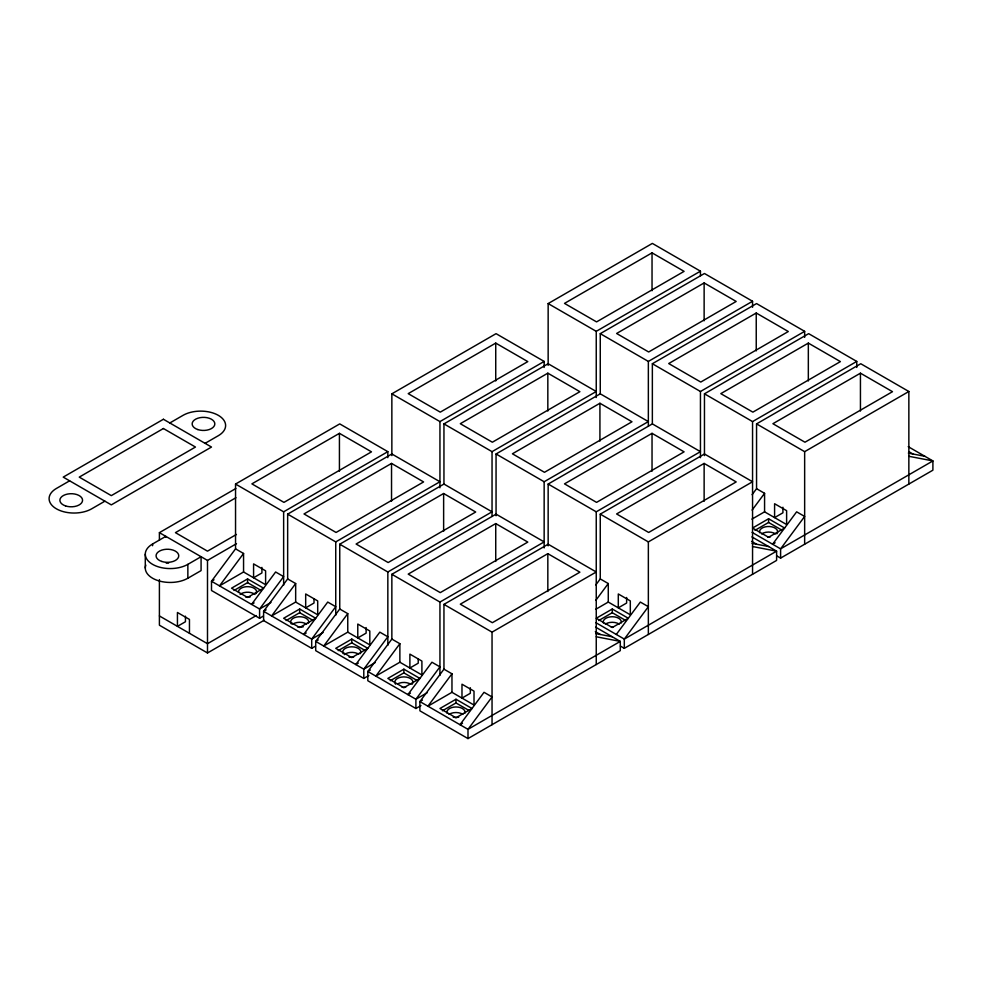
<?xml version="1.0" encoding="UTF-8"?>
<svg xmlns="http://www.w3.org/2000/svg" width="982" height="982" viewBox="0 0 982 982"><rect width="100%" height="100%" fill="white"/><g stroke="black" fill="none" stroke-linecap="round" stroke-linejoin="round"><path stroke-width="1.47" d="M387.841 457.686L387.841 451.659L339.747 423.893L235.545 484.052L235.545 548.852L211.498 581.246L211.498 590.501L259.592 618.267L263.397 616.07M235.545 548.852L243.561 553.48L219.514 585.873L243.561 571.99L265.606 584.707L265.606 570.824L253.577 563.889L253.577 577.772L261.924 572.96L261.924 567.4M287.652 514.138L335.746 541.904L439.948 481.745L391.855 453.979L287.652 514.138L287.652 578.926L263.606 611.32L263.606 620.575L311.699 648.341L315.492 646.156M287.652 578.926L295.668 583.553L271.621 615.947L295.668 602.064L317.702 614.793L317.702 600.91L305.684 593.963L305.684 607.846L314.019 603.034L314.019 598.873M339.747 544.212L387.841 571.99L492.043 511.818L443.95 484.052L339.747 544.212L339.747 609.012L315.701 641.406L315.701 650.661L363.794 678.427L368.864 675.506M339.747 609.012L347.763 613.64L323.716 646.033L347.763 632.15L369.809 644.867L369.809 630.984L357.779 624.049L357.779 637.932L366.126 633.12L366.126 627.559M391.855 574.298L439.948 602.064L544.151 541.904L496.057 514.138L391.855 574.298L391.855 639.086L367.808 671.479L367.808 680.735L415.902 708.501L420.959 705.579M391.855 639.086L399.87 643.713L375.824 676.107L399.87 662.224L421.904 674.953L421.904 661.07L409.887 654.122L409.887 668.006L418.222 663.194L418.222 659.032M443.95 604.384L492.043 632.15L596.246 571.99L548.152 544.212L443.95 604.384L443.95 669.172L419.903 701.565L419.903 710.821L467.997 738.587L620.293 650.661L620.293 641.406L595.608 627.154M443.95 669.172L451.966 673.799L427.919 706.193L451.966 692.31L474.011 705.039L474.011 691.144L461.982 684.208L461.982 698.092L470.329 693.28L470.329 687.731M595.804 584.928L600.26 578.926L600.26 514.138L704.462 453.979L752.556 481.745L648.353 541.904L600.26 514.138M595.804 600.358L608.275 583.553L600.26 578.926M616.291 634.458L640.338 602.064L648.353 606.692L624.307 639.086L624.307 648.341L620.403 646.095M752.102 494.683L756.557 488.692L756.557 423.893L860.76 363.733L908.853 391.499L908.853 484.065M752.102 510.112L764.573 493.32L756.557 488.692M69.624 480.824L56.404 488.459A24.943 14.399 0 0 0 56.404 508.823A24.943 14.399 0 0 0 91.67 508.823L104.89 501.176M169.825 422.972L183.045 415.337A24.943 14.399 0 0 1 218.311 415.337A24.943 14.399 0 0 1 218.311 435.701L205.091 443.336M391.855 455.587L391.855 393.819L496.057 333.659L544.151 361.425L544.151 367.452M548.152 365.353L548.152 303.573L652.355 243.413L700.448 271.179L700.448 275.697M159.403 540.223L159.403 532.649L235.864 488.508M339.428 433.332L251.895 483.868L283.958 502.379L371.491 451.843L339.428 433.332L339.428 471.2M495.738 343.099L408.205 393.635L440.267 412.145L527.8 361.609L495.738 343.099L495.738 380.967M652.036 252.853L564.503 303.389L596.565 321.9L684.098 271.363L652.036 252.853L652.036 290.721M145.815 565.104A24.943 14.399 0 0 0 158.36 580.718A24.943 14.399 0 0 0 187.857 578.238L201.077 570.603L201.077 556.72L187.857 564.355A24.943 14.399 0 0 1 152.591 564.355A24.943 14.399 0 0 1 152.591 543.991L165.811 536.356L165.811 537.215M235.925 497.727L175.434 532.649L207.497 551.16L236.429 534.453M235.545 484.052L283.638 511.818L387.841 451.659M391.855 393.819L439.948 421.585L544.151 361.425M548.152 303.573L596.246 331.339L700.448 271.179M159.403 532.649L207.497 560.415L236.502 543.672M443.95 423.893L548.152 363.733L596.246 391.499L492.043 451.659L443.95 423.893L443.95 484.163M496.057 515.759L496.057 453.979L600.26 393.819L600.26 333.659L704.462 273.499L752.556 301.265L752.556 307.292M391.536 463.418L304.003 513.954L336.065 532.465L423.598 481.929L391.536 463.418L391.536 501.286M547.833 373.172L460.3 423.708L492.363 442.219L579.896 391.683L547.833 373.172L547.833 411.041M704.131 282.939L616.61 333.475L648.672 351.986L736.193 301.449L704.131 282.939L704.131 320.795M214.027 579.785L211.498 581.246L259.592 609.012L270.983 602.432M247.574 578.926L231.543 588.181L247.574 597.437L263.606 588.181L247.574 578.926L247.574 582.633L234.011 590.464M600.26 333.659L648.353 361.425L752.556 301.265M548.152 545.832L548.152 484.052L652.355 423.893L652.355 363.733L756.557 303.573L804.651 331.339L804.651 337.366M254.105 602.923L251.576 604.384L275.623 571.99L283.638 576.618L259.592 609.012L259.592 618.267M443.631 493.504L356.098 544.028L388.16 562.539L475.693 512.015L443.631 493.504L443.631 531.36M599.928 403.258L512.408 453.794L544.47 472.305L631.991 421.769L599.928 403.258L599.928 441.127M756.238 313.012L668.705 363.549L700.767 382.059L788.301 331.523L756.238 313.012L756.238 350.881M256.277 615.554L207.497 643.713L159.403 615.947M266.134 609.859L263.606 611.32L311.699 639.086L323.09 632.506M159.403 579.601L159.403 625.203L207.497 652.969L264.183 620.243M299.67 609.012L283.638 618.267L299.67 627.523L315.701 618.267L299.67 609.012L299.67 612.707L286.106 620.538M496.057 453.979L544.151 481.745L648.353 421.585L600.26 393.819M652.355 363.733L700.448 391.499L804.651 331.339M704.462 455.587L704.462 393.819L808.665 333.659L856.758 361.425L856.758 367.452M306.212 632.997L303.684 634.458L327.73 602.064L335.746 606.692L311.699 639.086L311.699 648.341M495.738 523.578L408.205 574.114L440.267 592.625L527.8 542.089L495.738 523.578L495.738 561.446M652.036 433.332L564.503 483.868L596.565 502.379L684.098 451.843L652.036 433.332L652.036 471.2M808.333 343.099L720.813 393.635L752.875 412.145L840.396 361.609L808.333 343.099L808.333 380.967M318.229 639.945L315.701 641.406L363.794 669.172L375.185 662.592M351.777 639.086L335.746 648.341L351.777 657.596L367.808 648.341L351.777 639.086L351.777 642.793L365.341 650.624M338.213 650.624L351.777 642.793M548.152 484.052L596.246 511.818L700.448 451.659L652.355 423.893M704.462 393.819L752.556 421.585L856.758 361.425M358.307 663.083L355.779 664.544L379.825 632.15L387.841 636.778L363.794 669.172L363.794 678.427M547.833 553.664L460.3 604.188L492.363 622.698L579.896 572.175L547.833 553.664L547.833 591.52M704.131 463.418L616.61 513.954L648.672 532.465L736.193 481.929L704.131 463.418L704.131 501.286M860.441 373.172L772.908 423.708L804.97 442.219L892.503 391.683L860.441 373.172L860.441 411.041M370.337 670.019L367.808 671.479L415.902 699.245L427.293 692.678M403.872 669.172L387.841 678.427L403.872 687.682L419.903 678.427L403.872 669.172L403.872 672.866L417.436 680.698M390.308 680.698L403.872 672.866M756.557 423.893L804.651 451.659L908.853 391.499M410.415 693.157L407.886 694.618L431.933 662.224L439.948 666.852L415.902 699.245L415.902 708.501M422.432 700.105L419.903 701.565L467.997 729.331L620.293 641.406L596.246 636.778M595.62 609.368L608.275 602.064L630.309 614.793L630.309 600.91L618.292 593.963L618.292 607.846L626.626 603.034L626.626 597.486M751.917 519.134L764.573 511.831L786.619 524.548L786.619 510.665L774.589 503.729L774.589 517.612L782.924 512.8L782.924 507.24M455.979 699.245L439.948 708.501L455.979 717.756L472.011 708.501L455.979 699.245L455.979 702.952L469.543 710.784M612.277 609.012L596.246 618.267L612.277 627.523L628.308 618.267L612.277 609.012L612.277 612.707L598.713 620.538M768.587 518.766L752.556 528.021L768.587 537.277L784.618 528.021L768.587 518.766L768.587 522.473L782.151 530.305M442.416 710.784L455.979 702.952M755.011 530.305L768.587 522.473M462.51 723.243L459.981 724.704L484.028 692.31L492.043 696.938L467.997 729.331L467.997 738.587M775.117 542.764L772.588 544.224L796.635 511.831L804.651 516.458L780.604 548.852L780.604 558.107L776.701 555.849M624.307 648.341L776.602 560.415L776.602 551.16L751.905 536.909M780.604 558.107L932.9 470.182L932.9 460.926L908.215 446.663M908.35 453.107L924.884 456.299M908.853 456.286L932.9 460.926L780.604 548.852L752.065 532.367M752.052 543.353L768.587 546.532M752.556 546.532L776.602 551.16L624.307 639.086L595.767 622.613M595.743 633.586L612.277 636.778M909.16 451.843L912.867 453.979M751.623 541.377L756.557 544.224M612.277 612.707L625.841 620.538M595.325 631.61L600.26 634.458M247.574 582.633L261.138 590.464M299.67 612.707L313.233 620.538M804.651 451.659L804.651 544.224M764.573 493.32L764.573 511.831M752.556 421.585L752.556 574.298M700.448 391.499L700.448 457.686M648.353 361.425L648.353 426.213M648.353 541.904L648.353 634.458M608.275 583.553L608.275 602.064M596.246 331.339L596.246 397.526M596.246 511.818L596.246 664.544M544.151 481.745L544.151 547.931M492.043 451.659L492.043 516.458M492.043 632.15L492.043 724.704M451.966 673.799L451.966 692.31M439.948 421.585L439.948 487.772M439.948 602.064L439.948 675.395M399.87 643.713L399.87 662.224M387.841 571.99L387.841 645.321M347.763 613.64L347.763 632.15M335.746 541.904L335.746 615.235M295.668 583.553L295.668 602.064M283.638 511.818L283.638 585.162M243.561 553.48L243.561 571.99M207.497 560.415L207.497 652.969M189.452 633.304L189.452 619.421L177.435 612.486L177.435 626.369L185.451 621.741L185.451 616.18M187.857 564.355L187.857 578.238M152.591 543.991L152.591 545.722M145.287 554.167L145.287 568.05M166.24 563.165A11.33 6.543 0 0 1 168.585 563.165M240.099 594.466A9.071 5.241 0 0 1 255.038 594.466M238.552 592.428A9.071 5.241 0 0 1 248.495 586.671A9.071 5.241 0 0 1 256.216 593.472M250.324 596.872A9.071 5.241 0 0 1 245.709 597.007M292.71 624.159A9.071 5.241 0 0 1 306.63 624.159M291.347 624.049A9.071 5.241 0 0 1 298.761 616.757A9.071 5.241 0 0 1 308.544 623.042M303.278 626.774A9.071 5.241 0 0 1 297.816 627.093M344.301 654.638A9.071 5.241 0 0 1 358.737 654.245M343.135 653.631A9.071 5.241 0 0 1 351.777 646.807A9.071 5.241 0 0 1 360.419 653.631M353.63 657.167A9.071 5.241 0 0 1 349.027 657.032M397.465 683.975A9.071 5.241 0 0 1 410.832 684.319M395.55 684.208A9.071 5.241 0 0 1 403.872 676.893A9.071 5.241 0 0 1 412.195 684.208M405.738 687.253A9.071 5.241 0 0 1 402.019 687.253M449.007 714.405A9.071 5.241 0 0 1 462.939 714.405M447.105 713.276A9.071 5.241 0 0 1 455.979 706.966A9.071 5.241 0 0 1 464.854 713.276M458.729 717.191A9.071 5.241 0 0 1 453.23 717.191M605.317 624.159A9.071 5.241 0 0 1 619.237 624.159M603.402 623.042A9.071 5.241 0 0 1 612.277 616.733A9.071 5.241 0 0 1 621.152 623.042M613.21 627.179A9.071 5.241 0 0 1 611.344 627.179M761.615 533.926A9.071 5.241 0 0 1 775.547 533.926M759.7 532.796A9.071 5.241 0 0 1 769.495 526.512A9.071 5.241 0 0 1 776.909 533.803M770.44 536.847A9.071 5.241 0 0 1 767.642 536.933M163.405 419.265L63.216 477.117L111.31 504.883L211.498 447.043L163.405 419.265M163.405 428.52L79.247 477.117L111.31 495.628L195.467 447.043L163.405 428.52M161.748 561.458A11.33 6.543 0 0 0 178.749 555.787A11.33 6.543 0 0 0 161.748 550.116A11.33 6.543 0 0 0 161.748 561.458M197.812 429.564A11.33 6.543 0 0 0 214.825 423.893A11.33 6.543 0 0 0 197.812 418.234A11.33 6.543 0 0 0 197.812 429.564M65.561 505.926A11.33 6.543 0 0 0 82.562 500.255A11.33 6.543 0 0 0 65.561 494.584A11.33 6.543 0 0 0 65.561 505.926"/></g></svg>
